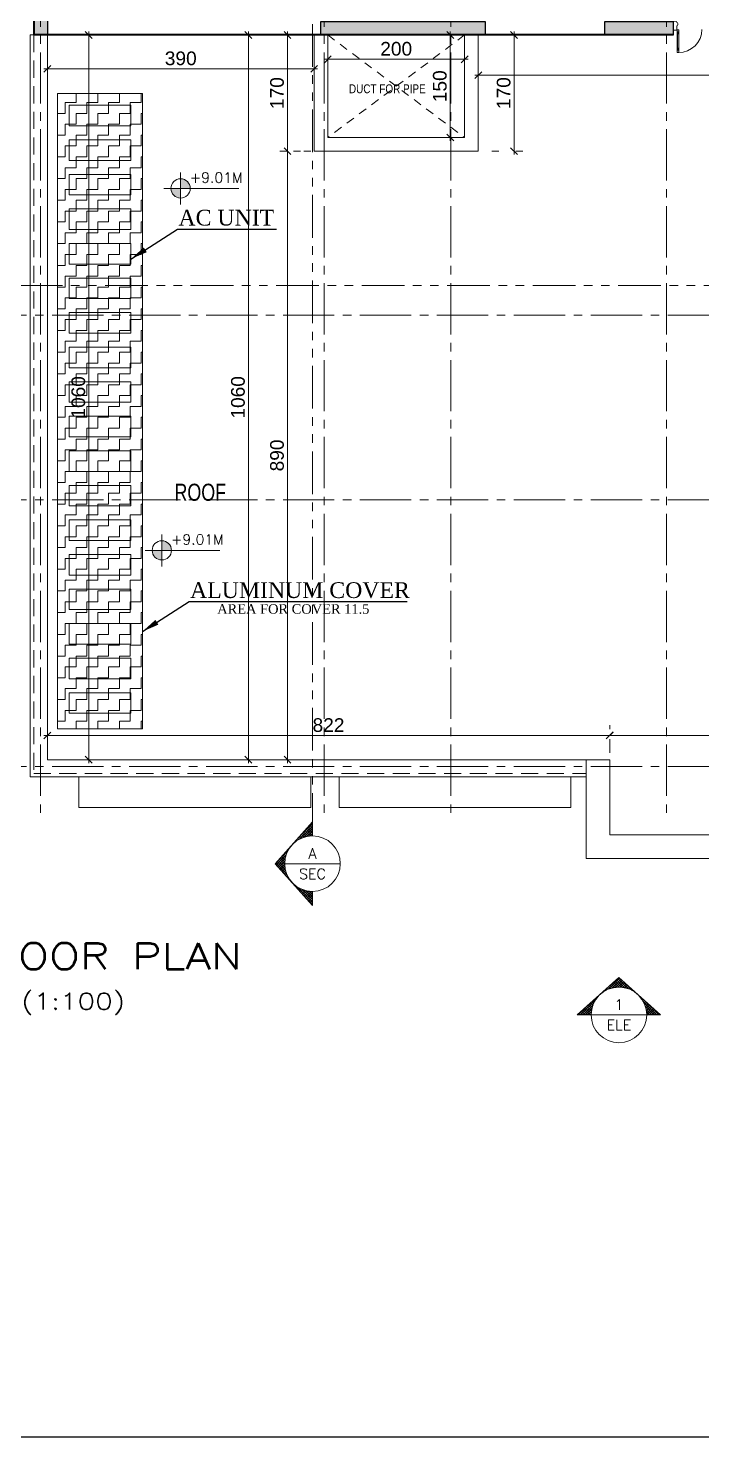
# Model space of a CAD drawing. Header units: millimetres. Extents: x -11627 to -10952, y 10244 to 10588.
# Drawn here: x -11252.55 to -11242.7, y 10440.52 to 10461.13 of the extents above; entities that cross this region are included whole.
import ezdxf
from ezdxf.enums import TextEntityAlignment as Align

# ---------------------------------------------------------------- set-up
doc = ezdxf.new("R2010")
doc.units = ezdxf.units.MM
doc.header["$PDMODE"] = 35
for name, pattern in [('DOT', [0.25, 0, -0.25]), ('GROUND FLOOR XREF - option 3$0$FATHER FR$0$CENTER2', [1.125, 0.75, -0.125, 0.125, -0.125]), ('HIDDEN', [0.375, 0.25, -0.125]), ('HIDDEN2', [0.1875, 0.125, -0.0625]), ('PHANTOM2', [1.25, 0.625, -0.125, 0.125, -0.125, 0.125, -0.125])]:
    doc.linetypes.add(name, pattern=pattern)
doc.layers.get('0').update_dxf_attribs({"lineweight": 5})
doc.layers.get('DEFPOINTS').update_dxf_attribs({"lineweight": 5})
for name, color, linetype in [('A-ARROW', 1, 'Continuous'), ('A-SECTION LINE', 230, 'GROUND FLOOR XREF - option 3$0$FATHER FR$0$CENTER2'), ('col1', 6, 'Continuous')]:
    doc.layers.add(name, color=color, linetype=linetype)
for name, color, linetype, lineweight in [('A-AXIS LINE', 8, 'GROUND FLOOR XREF - option 3$0$FATHER FR$0$CENTER2', 0), ('A-GEN DIMS INTERNAL', 86, 'Continuous', 5), ('A-LEVEL TAG', 23, 'Continuous', 9), ('A-STAIR HIDDEN', 251, 'HIDDEN', 9), ('A-TEXT', 3, 'Continuous', 13), ('BORDER A1', 7, 'Continuous', 100), ('CIRCLE', 57, 'Continuous', 5), ('DIM IN', 191, 'Continuous', 5), ('DOORS', 30, 'Continuous', 9), ('hidden', 251, 'HIDDEN2', 5), ('S-COL HATCH', 5, 'Continuous', 15), ('SECTION', 3, 'PHANTOM2', 5), ('STAIR', 34, 'Continuous', 5), ('SYMBOLS LEVEL', 233, 'Continuous', 5), ('TEXT', 30, 'Continuous', 9), ('Title Block', 7, 'Continuous', 0), ('WALLS', 4, 'Continuous', 35)]:
    doc.layers.add(name, color=color, linetype=linetype, lineweight=lineweight)
doc.styles.add('GROUND FLOOR XREF - option 3$0$STYLE1', font='arial.ttf', dxfattribs={"height": 0.2})
doc.styles.add('Section-Numbers', font='ROMANS.shx', dxfattribs={"height": 0.1875})
doc.styles.add('SIMPLEX', font='romans.shx', dxfattribs={"width": 0.75})
doc.styles.add('STYLE2', font='times.ttf', dxfattribs={"height": 0.25})
doc.styles.add('T20-200', font='ROMANS.SHX', dxfattribs={"height": 0.4})
doc.styles.add('TEXTS', font='arial.ttf', dxfattribs={"width": 0.8})
doc.styles.add('Title-Big', font='ROMANS.shx', dxfattribs={"height": 0.5})
doc.styles.add('Title-Small', font='ROMANS.shx', dxfattribs={"height": 0.25})
doc.dimstyles.new('D100', dxfattribs={"dimtxt": 0.2, "dimasz": 0.1, "dimexe": 0.18, "dimexo": 0.0625, "dimgap": 0.1, "dimtad": 1, "dimzin": 0, "dimdsep": 46, "dimtxsty": 'SIMPLEX', "dimblk": 'DOT1', "dimcen": 0.1, "dimse1": 1, "dimse2": 1, "dimclrd": 256, "dimclre": 256, "dimclrt": 256, "dimadec": 0, "dimazin": 0, "dimtfac": 5, "dimtix": 1, "dimtmove": 2, "dimatfit": 3, "dimfxl": 1, "dimtolj": 1, "dimtzin": 0, "dimlwd": -1, "dimlwe": -1, "dimarcsym": 0})
doc.dimstyles.new('DIM 100', dxfattribs={"dimtxt": 0.2, "dimasz": 0.1, "dimexe": 0.15, "dimexo": 0.2, "dimgap": 0.05, "dimtad": 1, "dimdec": 0, "dimlfac": 100, "dimzin": 1, "dimdsep": 46, "dimtxsty": 'GROUND FLOOR XREF - option 3$0$STYLE1', "dimblk": 'OBLIQUE', "dimcen": 0.02, "dimdle": 0.05, "dimclrd": 256, "dimclre": 6, "dimclrt": 3, "dimadec": 1, "dimazin": 0, "dimtfac": 0.9, "dimtdec": 0, "dimtix": 1, "dimtofl": 0, "dimtmove": 2, "dimatfit": 3, "dimldrblk": 'ARCHTICK', "dimfxl": 1, "dimtolj": 1, "dimtzin": 12, "dimlwd": -1, "dimlwe": -1, "dimarcsym": 0})

# ---------------------------------------------------------------- blocks, each defined once
blk = doc.blocks.new('ADM FRAME-A2')
at = {"layer": 'BORDER A1', "lineweight": 25}
blk.add_lwpolyline([(-58.529, 2.457), (-11.557, 2.457), (-11.557, 40.943), (-58.529, 40.943)], close=True, dxfattribs=at)
blk = doc.blocks.new('_Oblique')
at = {"color": 0, "linetype": 'ByBlock', "lineweight": -2}
blk.add_line((-0.5, -0.5), (0.5, 0.5), dxfattribs=at)
blk = doc.blocks.new('*D1144')
at = {"layer": 'A-GEN DIMS INTERNAL', "color": 6, "linetype": 'DOT', "transparency": 16777216}
for p, q in [((-11248.168, 10461.022), (-11248.168, 10460.521)), ((-11246.168, 10461.022), (-11246.168, 10460.521))]:
    blk.add_line(p, q, dxfattribs=at)
at = {"layer": 'A-GEN DIMS INTERNAL', "transparency": 16777216}
blk.add_line((-11246.118, 10460.671), (-11248.218, 10460.671), dxfattribs=at)
at = {"layer": 'DEFPOINTS', "color": 0, "transparency": 16777216}
for p in [(-11248.168, 10461.222), (-11246.168, 10461.222), (-11248.168, 10460.671)]:
    blk.add_point(p, dxfattribs=at)
at = {"layer": 'A-GEN DIMS INTERNAL', "transparency": 16777216, "xscale": 0.1, "yscale": 0.1, "zscale": 0.1, "rotation": 180}
blk.add_blockref('_Oblique', (-11248.168, 10460.671), dxfattribs=at)
at = {"layer": 'A-GEN DIMS INTERNAL', "transparency": 16777216, "xscale": 0.1, "yscale": 0.1, "zscale": 0.1}
blk.add_blockref('_Oblique', (-11246.168, 10460.671), dxfattribs=at)
at = {"layer": 'A-GEN DIMS INTERNAL', "color": 3, "transparency": 16777216, "insert": (-11247.168, 10460.823), "char_height": 0.2, "attachment_point": 5, "style": 'GROUND FLOOR XREF - option 3$0$STYLE1'}
blk.add_mtext('\\A1;200', dxfattribs=at)
blk = doc.blocks.new('_ArchTick')
at = {"color": 0, "linetype": 'ByBlock', "const_width": 0.15}
blk.add_lwpolyline([(-0.5, -0.5), (0.5, 0.5)], dxfattribs=at)
blk = doc.blocks.new('*D1145')
at = {"layer": 'A-GEN DIMS INTERNAL', "color": 6, "linetype": 'DOT', "transparency": 16777216}
for p, q in [((-11246.368, 10461.026), (-11246.528, 10461.026)), ((-11246.368, 10459.526), (-11246.528, 10459.526))]:
    blk.add_line(p, q, dxfattribs=at)
at = {"layer": 'A-GEN DIMS INTERNAL', "transparency": 16777216}
blk.add_line((-11246.378, 10459.476), (-11246.378, 10461.076), dxfattribs=at)
at = {"layer": 'DEFPOINTS', "color": 0, "transparency": 16777216}
for p in [(-11246.378, 10461.026), (-11246.168, 10461.026), (-11246.168, 10459.526)]:
    blk.add_point(p, dxfattribs=at)
at = {"layer": 'A-GEN DIMS INTERNAL', "transparency": 16777216, "xscale": 0.1, "yscale": 0.1, "zscale": 0.1}
for p, rotation in [((-11246.378, 10461.026), 90), ((-11246.378, 10459.526), 270)]:
    blk.add_blockref('_Oblique', p, dxfattribs=dict(at, rotation=rotation))
at = {"layer": 'A-GEN DIMS INTERNAL', "color": 3, "transparency": 16777216, "insert": (-11246.53, 10460.276), "char_height": 0.2, "attachment_point": 5, "rotation": 90, "style": 'GROUND FLOOR XREF - option 3$0$STYLE1'}
blk.add_mtext('\\A1;150', dxfattribs=at)
blk = doc.blocks.new('*D673')
at = {"layer": 'A-GEN DIMS INTERNAL', "color": 6, "linetype": 'DOT', "transparency": 16777216}
for p, q in [((-11396.487, 10472.426), (-11397.938, 10472.426)), ((-11396.487, 10450.226), (-11397.938, 10450.226))]:
    blk.add_line(p, q, dxfattribs=at)
at = {"layer": 'A-GEN DIMS INTERNAL', "transparency": 16777216}
blk.add_line((-11397.788, 10472.476), (-11397.788, 10450.176), dxfattribs=at)
at = {"layer": 'DEFPOINTS', "color": 0, "transparency": 16777216}
for p in [(-11396.287, 10472.426), (-11397.788, 10450.226), (-11396.287, 10450.226)]:
    blk.add_point(p, dxfattribs=at)
at = {"layer": 'A-GEN DIMS INTERNAL', "transparency": 16777216, "xscale": 0.1, "yscale": 0.1, "zscale": 0.1}
for p, rotation in [((-11397.788, 10472.426), 90), ((-11397.788, 10450.226), 270)]:
    blk.add_blockref('_Oblique', p, dxfattribs=dict(at, rotation=rotation))
at = {"layer": 'A-GEN DIMS INTERNAL', "color": 3, "transparency": 16777216, "insert": (-11397.94, 10461.326), "char_height": 0.2, "attachment_point": 5, "rotation": 90, "style": 'GROUND FLOOR XREF - option 3$0$STYLE1'}
blk.add_mtext('\\A1;2220', dxfattribs=at)
blk = doc.blocks.new('Title')
at = {"color": 4, "style": 'Title-Big'}
blk.add_attdef('DRAWNAME', text='', height=0.4, dxfattribs=at).set_placement((0, 0), align=Align.MIDDLE_CENTER)
at = {"color": 0, "style": 'Title-Small'}
blk.add_attdef('SCALE', text='', height=0.25, dxfattribs=at).set_placement((0, -0.688), align=Align.MIDDLE_CENTER)
blk = doc.blocks.new('*D1196')
at = {"layer": 'A-GEN DIMS INTERNAL', "color": 6, "linetype": 'DOT', "transparency": 16777216}
for p, q in [((-11252.268, 10450.524), (-11252.268, 10450.929)), ((-11244.047, 10450.524), (-11244.047, 10450.929))]:
    blk.add_line(p, q, dxfattribs=at)
at = {"layer": 'A-GEN DIMS INTERNAL', "transparency": 16777216}
blk.add_line((-11243.997, 10450.779), (-11252.318, 10450.779), dxfattribs=at)
at = {"layer": 'DEFPOINTS', "color": 0, "transparency": 16777216}
for p in [(-11252.268, 10450.779), (-11252.268, 10450.324), (-11244.047, 10450.324)]:
    blk.add_point(p, dxfattribs=at)
at = {"layer": 'A-GEN DIMS INTERNAL', "transparency": 16777216, "xscale": 0.1, "yscale": 0.1, "zscale": 0.1, "rotation": 180}
blk.add_blockref('_Oblique', (-11252.268, 10450.779), dxfattribs=at)
at = {"layer": 'A-GEN DIMS INTERNAL', "transparency": 16777216, "xscale": 0.1, "yscale": 0.1, "zscale": 0.1}
blk.add_blockref('_Oblique', (-11244.047, 10450.779), dxfattribs=at)
at = {"layer": 'A-GEN DIMS INTERNAL', "color": 3, "transparency": 16777216, "insert": (-11248.158, 10450.931), "char_height": 0.2, "attachment_point": 5, "style": 'GROUND FLOOR XREF - option 3$0$STYLE1'}
blk.add_mtext('\\A1;822', dxfattribs=at)
blk = doc.blocks.new('*D1197')
at = {"layer": 'A-GEN DIMS INTERNAL', "color": 6, "linetype": 'DOT', "transparency": 16777216}
for p, q in [((-11252.068, 10461.026), (-11251.513, 10461.026)), ((-11252.068, 10450.426), (-11251.513, 10450.426))]:
    blk.add_line(p, q, dxfattribs=at)
at = {"layer": 'A-GEN DIMS INTERNAL', "transparency": 16777216}
blk.add_line((-11251.663, 10450.376), (-11251.663, 10461.076), dxfattribs=at)
at = {"layer": 'DEFPOINTS', "color": 0, "transparency": 16777216}
for p in [(-11252.268, 10461.026), (-11251.663, 10461.026), (-11252.268, 10450.426)]:
    blk.add_point(p, dxfattribs=at)
at = {"layer": 'A-GEN DIMS INTERNAL', "transparency": 16777216, "xscale": 0.1, "yscale": 0.1, "zscale": 0.1}
for p, rotation in [((-11251.663, 10461.026), 90), ((-11251.663, 10450.426), 270)]:
    blk.add_blockref('_Oblique', p, dxfattribs=dict(at, rotation=rotation))
at = {"layer": 'A-GEN DIMS INTERNAL', "color": 3, "transparency": 16777216, "insert": (-11251.815, 10455.726), "char_height": 0.2, "attachment_point": 5, "rotation": 90, "style": 'GROUND FLOOR XREF - option 3$0$STYLE1'}
blk.add_mtext('\\A1;1060', dxfattribs=at)
blk = doc.blocks.new('*D1198')
at = {"layer": 'A-GEN DIMS INTERNAL', "transparency": 16777216}
blk.add_line((-11248.318, 10460.531), (-11252.318, 10460.531), dxfattribs=at)
at = {"layer": 'A-GEN DIMS INTERNAL', "color": 6, "linetype": 'DOT', "transparency": 16777216}
for p, q in [((-11252.268, 10460.524), (-11252.268, 10460.381)), ((-11248.368, 10460.524), (-11248.368, 10460.381))]:
    blk.add_line(p, q, dxfattribs=at)
at = {"layer": 'DEFPOINTS', "color": 0, "transparency": 16777216}
for p in [(-11252.268, 10460.724), (-11248.368, 10460.724), (-11252.268, 10460.531)]:
    blk.add_point(p, dxfattribs=at)
at = {"layer": 'A-GEN DIMS INTERNAL', "transparency": 16777216, "xscale": 0.1, "yscale": 0.1, "zscale": 0.1, "rotation": 180}
blk.add_blockref('_Oblique', (-11252.268, 10460.531), dxfattribs=at)
at = {"layer": 'A-GEN DIMS INTERNAL', "transparency": 16777216, "xscale": 0.1, "yscale": 0.1, "zscale": 0.1}
blk.add_blockref('_Oblique', (-11248.368, 10460.531), dxfattribs=at)
at = {"layer": 'A-GEN DIMS INTERNAL', "color": 3, "transparency": 16777216, "insert": (-11250.318, 10460.683), "char_height": 0.2, "attachment_point": 5, "style": 'GROUND FLOOR XREF - option 3$0$STYLE1'}
blk.add_mtext('\\A1;390', dxfattribs=at)
blk = doc.blocks.new('*D1199')
at = {"layer": 'A-GEN DIMS INTERNAL', "transparency": 16777216}
blk.add_line((-11246.018, 10460.439), (-11237.418, 10460.439), dxfattribs=at)
at = {"layer": 'A-GEN DIMS INTERNAL', "color": 6, "linetype": 'DOT', "transparency": 16777216}
for p, q in [((-11245.968, 10460.331), (-11245.968, 10460.289)), ((-11237.468, 10460.331), (-11237.468, 10460.289))]:
    blk.add_line(p, q, dxfattribs=at)
at = {"layer": 'DEFPOINTS', "color": 0, "transparency": 16777216}
for p in [(-11245.968, 10460.531), (-11237.468, 10460.531), (-11237.468, 10460.439)]:
    blk.add_point(p, dxfattribs=at)
at = {"layer": 'A-GEN DIMS INTERNAL', "transparency": 16777216, "xscale": 0.1, "yscale": 0.1, "zscale": 0.1, "rotation": 180}
blk.add_blockref('_Oblique', (-11245.968, 10460.439), dxfattribs=at)
at = {"layer": 'A-GEN DIMS INTERNAL', "transparency": 16777216, "xscale": 0.1, "yscale": 0.1, "zscale": 0.1}
blk.add_blockref('_Oblique', (-11237.468, 10460.439), dxfattribs=at)
at = {"layer": 'A-GEN DIMS INTERNAL', "color": 3, "transparency": 16777216, "insert": (-11241.718, 10460.591), "char_height": 0.2, "attachment_point": 5, "style": 'GROUND FLOOR XREF - option 3$0$STYLE1'}
blk.add_mtext('\\A1;850', dxfattribs=at)
blk = doc.blocks.new('*D1201')
at = {"layer": 'A-GEN DIMS INTERNAL', "color": 6, "linetype": 'DOT', "transparency": 16777216}
for p, q in [((-11245.768, 10461.026), (-11245.295, 10461.026)), ((-11245.768, 10459.326), (-11245.295, 10459.326))]:
    blk.add_line(p, q, dxfattribs=at)
at = {"layer": 'A-GEN DIMS INTERNAL', "transparency": 16777216}
blk.add_line((-11245.445, 10459.276), (-11245.445, 10461.076), dxfattribs=at)
at = {"layer": 'DEFPOINTS', "color": 0, "transparency": 16777216}
for p in [(-11245.968, 10461.026), (-11245.445, 10461.026), (-11245.968, 10459.326)]:
    blk.add_point(p, dxfattribs=at)
at = {"layer": 'A-GEN DIMS INTERNAL', "transparency": 16777216, "xscale": 0.1, "yscale": 0.1, "zscale": 0.1}
for p, rotation in [((-11245.445, 10461.026), 90), ((-11245.445, 10459.326), 270)]:
    blk.add_blockref('_Oblique', p, dxfattribs=dict(at, rotation=rotation))
at = {"layer": 'A-GEN DIMS INTERNAL', "color": 3, "transparency": 16777216, "insert": (-11245.597, 10460.176), "char_height": 0.2, "attachment_point": 5, "rotation": 90, "style": 'GROUND FLOOR XREF - option 3$0$STYLE1'}
blk.add_mtext('\\A1;170', dxfattribs=at)
blk = doc.blocks.new('*D1206')
at = {"layer": 'A-GEN DIMS INTERNAL', "color": 6, "linetype": 'DOT', "transparency": 16777216}
for p, q in [((-11248.568, 10461.026), (-11248.907, 10461.026)), ((-11248.568, 10459.326), (-11248.907, 10459.326))]:
    blk.add_line(p, q, dxfattribs=at)
at = {"layer": 'A-GEN DIMS INTERNAL', "transparency": 16777216}
blk.add_line((-11248.757, 10459.276), (-11248.757, 10461.076), dxfattribs=at)
at = {"layer": 'DEFPOINTS', "color": 0, "transparency": 16777216}
for p in [(-11248.757, 10461.026), (-11248.368, 10461.026), (-11248.368, 10459.326)]:
    blk.add_point(p, dxfattribs=at)
at = {"layer": 'A-GEN DIMS INTERNAL', "transparency": 16777216, "xscale": 0.1, "yscale": 0.1, "zscale": 0.1}
for p, rotation in [((-11248.757, 10461.026), 90), ((-11248.757, 10459.326), 270)]:
    blk.add_blockref('_Oblique', p, dxfattribs=dict(at, rotation=rotation))
at = {"layer": 'A-GEN DIMS INTERNAL', "color": 3, "transparency": 16777216, "insert": (-11248.91, 10460.176), "char_height": 0.2, "attachment_point": 5, "rotation": 90, "style": 'GROUND FLOOR XREF - option 3$0$STYLE1'}
blk.add_mtext('\\A1;170', dxfattribs=at)
blk = doc.blocks.new('*D1207')
at = {"layer": 'A-GEN DIMS INTERNAL', "transparency": 16777216}
blk.add_line((-11248.757, 10459.376), (-11248.757, 10450.376), dxfattribs=at)
at = {"layer": 'A-GEN DIMS INTERNAL', "color": 6, "linetype": 'DOT', "transparency": 16777216}
for p, q in [((-11247.368, 10459.326), (-11248.907, 10459.326)), ((-11247.368, 10450.426), (-11248.907, 10450.426))]:
    blk.add_line(p, q, dxfattribs=at)
at = {"layer": 'DEFPOINTS', "color": 0, "transparency": 16777216}
for p in [(-11247.168, 10459.326), (-11248.757, 10450.426), (-11247.168, 10450.426)]:
    blk.add_point(p, dxfattribs=at)
at = {"layer": 'A-GEN DIMS INTERNAL', "transparency": 16777216, "xscale": 0.1, "yscale": 0.1, "zscale": 0.1}
for p, rotation in [((-11248.757, 10459.326), 90), ((-11248.757, 10450.426), 270)]:
    blk.add_blockref('_Oblique', p, dxfattribs=dict(at, rotation=rotation))
at = {"layer": 'A-GEN DIMS INTERNAL', "color": 3, "transparency": 16777216, "insert": (-11248.91, 10454.876), "char_height": 0.2, "attachment_point": 5, "rotation": 90, "style": 'GROUND FLOOR XREF - option 3$0$STYLE1'}
blk.add_mtext('\\A1;890', dxfattribs=at)
blk = doc.blocks.new('*D1208')
at = {"layer": 'A-GEN DIMS INTERNAL', "color": 6, "linetype": 'DOT', "transparency": 16777216}
for p, q in [((-11248.568, 10461.026), (-11249.479, 10461.026)), ((-11248.568, 10450.426), (-11249.479, 10450.426))]:
    blk.add_line(p, q, dxfattribs=at)
at = {"layer": 'A-GEN DIMS INTERNAL', "transparency": 16777216}
blk.add_line((-11249.329, 10461.076), (-11249.329, 10450.376), dxfattribs=at)
at = {"layer": 'DEFPOINTS', "color": 0, "transparency": 16777216}
for p in [(-11248.368, 10461.026), (-11249.329, 10450.426), (-11248.368, 10450.426)]:
    blk.add_point(p, dxfattribs=at)
at = {"layer": 'A-GEN DIMS INTERNAL', "transparency": 16777216, "xscale": 0.1, "yscale": 0.1, "zscale": 0.1}
for p, rotation in [((-11249.329, 10461.026), 90), ((-11249.329, 10450.426), 270)]:
    blk.add_blockref('_Oblique', p, dxfattribs=dict(at, rotation=rotation))
at = {"layer": 'A-GEN DIMS INTERNAL', "color": 3, "transparency": 16777216, "insert": (-11249.481, 10455.726), "char_height": 0.2, "attachment_point": 5, "rotation": 90, "style": 'GROUND FLOOR XREF - option 3$0$STYLE1'}
blk.add_mtext('\\A1;1060', dxfattribs=at)
blk = doc.blocks.new('*D1209')
at = {"layer": 'A-GEN DIMS INTERNAL', "color": 6, "linetype": 'DOT', "transparency": 16777216}
for p, q in [((-11244.047, 10450.626), (-11244.047, 10450.932)), ((-11239.447, 10450.626), (-11239.447, 10450.932))]:
    blk.add_line(p, q, dxfattribs=at)
at = {"layer": 'A-GEN DIMS INTERNAL', "transparency": 16777216}
blk.add_line((-11244.097, 10450.782), (-11239.397, 10450.782), dxfattribs=at)
at = {"layer": 'DEFPOINTS', "color": 0, "transparency": 16777216}
for p in [(-11239.447, 10450.782), (-11244.047, 10450.426), (-11239.447, 10450.426)]:
    blk.add_point(p, dxfattribs=at)
at = {"layer": 'A-GEN DIMS INTERNAL', "transparency": 16777216, "xscale": 0.1, "yscale": 0.1, "zscale": 0.1, "rotation": 180}
blk.add_blockref('_Oblique', (-11244.047, 10450.782), dxfattribs=at)
at = {"layer": 'A-GEN DIMS INTERNAL', "transparency": 16777216, "xscale": 0.1, "yscale": 0.1, "zscale": 0.1}
blk.add_blockref('_Oblique', (-11239.447, 10450.782), dxfattribs=at)
at = {"layer": 'A-GEN DIMS INTERNAL', "color": 3, "transparency": 16777216, "insert": (-11241.747, 10450.934), "char_height": 0.2, "attachment_point": 5, "style": 'GROUND FLOOR XREF - option 3$0$STYLE1'}
blk.add_mtext('\\A1;460', dxfattribs=at)
blk = doc.blocks.new('*X11')
at = {"color": 0}
for p, q in [((4.14, 7.88), (3.89, 8.13)), ((3.92, 7.81), (5.46, 9.35)), ((4.41, 7.96), (4.08, 8.3)), ((4.71, 8.02), (4.27, 8.46)), ((4.43, 7.97), (5.65, 9.19)), ((5.02, 8.06), (4.45, 8.63)), ((5.36, 8.08), (4.64, 8.8)), ((5.73, 8.06), (4.83, 8.96)), ((4.86, 8.04), (5.84, 9.02)), ((6.14, 8), (5.01, 9.13)), ((6.62, 7.87), (5.2, 9.3)), ((5.25, 8.07), (6.02, 8.85)), ((5.59, 8.07), (6.21, 8.68)), ((7.24, 7.61), (5.78, 9.07)), ((5.92, 8.04), (6.4, 8.52)), ((6.22, 7.98), (6.58, 8.35)), ((6.5, 7.91), (6.77, 8.18)), ((-0.17, 4.08), (2, 6.24)), ((1.83, 5.95), (1.65, 6.13)), ((1.96, 6.17), (1.84, 6.29)), ((2.1, 6.39), (2.03, 6.46)), ((2.25, 6.59), (2.21, 6.63)), ((2.41, 6.78), (2.4, 6.79)), ((2.59, 6.96), (2.59, 6.96)), ((2.77, 7.13), (2.77, 7.13)), ((2.97, 7.28), (2.96, 7.29)), ((3.18, 7.43), (3.15, 7.46)), ((3.2, 7.44), (3.82, 8.07)), ((3.4, 7.56), (3.33, 7.63)), ((3.63, 7.68), (3.52, 7.79)), ((3.88, 7.79), (3.71, 7.96)), ((6.76, 7.82), (6.96, 8.02)), ((7.01, 7.72), (7.14, 7.85)), ((7.25, 7.6), (7.33, 7.68)), ((7.47, 7.47), (7.52, 7.52)), ((7.69, 7.33), (7.7, 7.35)), ((7.89, 7.18), (7.89, 7.18)), ((8.08, 7.02), (8.08, 7.02)), ((8.25, 6.84), (8.26, 6.85)), ((8.42, 6.65), (8.45, 6.68)), ((8.58, 6.46), (8.64, 6.51)), ((8.72, 6.25), (8.82, 6.35)), ((8.85, 6.03), (9.01, 6.18)), ((-0.54, 4.08), (-0.59, 4.12)), ((-0.52, 4.08), (0.48, 5.07)), ((-0.19, 4.08), (-0.4, 4.29)), ((0.17, 4.08), (-0.21, 4.46)), ((0.52, 4.08), (-0.03, 4.62)), ((0.87, 4.08), (0.16, 4.79)), ((0.19, 4.08), (1.63, 5.52)), ((1.23, 4.08), (0.35, 4.96)), ((1.37, 4.29), (0.53, 5.12)), ((0.54, 4.08), (1.47, 5.01)), ((1.4, 4.61), (0.72, 5.29)), ((0.89, 4.08), (1.39, 4.58)), ((1.45, 4.91), (0.91, 5.46)), ((1.52, 5.2), (1.09, 5.62)), ((1.25, 4.08), (1.36, 4.19)), ((1.61, 5.46), (1.28, 5.79)), ((1.71, 5.71), (1.47, 5.96)), ((10.77, 4.08), (8.89, 5.96)), ((8.98, 5.79), (9.2, 6.01)), ((9.08, 5.55), (9.38, 5.85)), ((11.13, 4.08), (9.13, 6.07)), ((10.42, 4.08), (9.16, 5.34)), ((9.17, 5.29), (9.57, 5.68)), ((9.25, 5.01), (9.76, 5.51)), ((10.07, 4.08), (9.29, 4.86)), ((9.31, 4.71), (9.94, 5.35)), ((9.35, 4.4), (10.13, 5.18)), ((9.71, 4.08), (9.35, 4.44)), ((9.38, 4.08), (10.32, 5.01)), ((9.73, 4.08), (10.5, 4.85)), ((10.09, 4.08), (10.69, 4.68)), ((10.44, 4.08), (10.88, 4.51)), ((10.79, 4.08), (11.06, 4.34)), ((11.15, 4.08), (11.25, 4.18))]:
    blk.add_line(p, q, dxfattribs=at)
blk = doc.blocks.new('Section-Up')
at = {"color": 0}
for p, q in [((-0.6, 0), (0, 0.537)), ((0.6, 0), (0, 0.537)), ((-0.6, 0), (0.6, 0))]:
    blk.add_line(p, q, dxfattribs=at)
blk.add_circle((0, 0), 0.4, dxfattribs=at)
at = {"color": 0, "xscale": 0.1, "yscale": 0.1, "zscale": 0.1}
blk.add_blockref('*X11', (-0.536, -0.408), dxfattribs=at)
at = {"color": 0, "style": 'Section-Numbers'}
for tag, p in [('00', (0, 0.147)), ('0000', (0, -0.147))]:
    blk.add_attdef(tag, text='', height=0.15, dxfattribs=at).set_placement(p, align=Align.MIDDLE_CENTER)
blk = doc.blocks.new('*X12')
at = {"color": 0}
for p, q in [((4.14, 7.88), (3.89, 8.13)), ((3.92, 7.81), (5.46, 9.35)), ((4.41, 7.96), (4.08, 8.3)), ((4.71, 8.02), (4.27, 8.46)), ((4.43, 7.97), (5.65, 9.19)), ((5.02, 8.06), (4.45, 8.63)), ((5.36, 8.08), (4.64, 8.8)), ((5.73, 8.06), (4.83, 8.96)), ((4.86, 8.04), (5.84, 9.02)), ((6.14, 8), (5.01, 9.13)), ((6.62, 7.87), (5.2, 9.3)), ((5.25, 8.07), (6.02, 8.85)), ((5.59, 8.07), (6.21, 8.68)), ((7.24, 7.61), (5.78, 9.07)), ((5.92, 8.04), (6.4, 8.52)), ((6.22, 7.98), (6.58, 8.35)), ((6.5, 7.91), (6.77, 8.18)), ((-0.17, 4.08), (2, 6.24)), ((1.83, 5.95), (1.65, 6.13)), ((1.96, 6.17), (1.84, 6.29)), ((2.1, 6.39), (2.03, 6.46)), ((2.25, 6.59), (2.21, 6.63)), ((2.41, 6.78), (2.4, 6.79)), ((2.59, 6.96), (2.59, 6.96)), ((2.77, 7.13), (2.77, 7.13)), ((2.97, 7.28), (2.96, 7.29)), ((3.18, 7.43), (3.15, 7.46)), ((3.2, 7.44), (3.82, 8.07)), ((3.4, 7.56), (3.33, 7.63)), ((3.63, 7.68), (3.52, 7.79)), ((3.88, 7.79), (3.71, 7.96)), ((6.76, 7.82), (6.96, 8.02)), ((7.01, 7.72), (7.14, 7.85)), ((7.25, 7.6), (7.33, 7.68)), ((7.47, 7.47), (7.52, 7.52)), ((7.69, 7.33), (7.7, 7.35)), ((7.89, 7.18), (7.89, 7.18)), ((8.08, 7.02), (8.08, 7.02)), ((8.25, 6.84), (8.26, 6.85)), ((8.42, 6.65), (8.45, 6.68)), ((8.58, 6.46), (8.64, 6.51)), ((8.72, 6.25), (8.82, 6.35)), ((8.85, 6.03), (9.01, 6.18)), ((-0.54, 4.08), (-0.59, 4.12)), ((-0.52, 4.08), (0.48, 5.07)), ((-0.19, 4.08), (-0.4, 4.29)), ((0.17, 4.08), (-0.21, 4.46)), ((0.52, 4.08), (-0.03, 4.62)), ((0.87, 4.08), (0.16, 4.79)), ((0.19, 4.08), (1.63, 5.52)), ((1.23, 4.08), (0.35, 4.96)), ((1.37, 4.29), (0.53, 5.12)), ((0.54, 4.08), (1.47, 5.01)), ((1.4, 4.61), (0.72, 5.29)), ((0.89, 4.08), (1.39, 4.58)), ((1.45, 4.91), (0.91, 5.46)), ((1.52, 5.2), (1.09, 5.62)), ((1.25, 4.08), (1.36, 4.19)), ((1.61, 5.46), (1.28, 5.79)), ((1.71, 5.71), (1.47, 5.96)), ((10.77, 4.08), (8.89, 5.96)), ((8.98, 5.79), (9.2, 6.01)), ((9.08, 5.55), (9.38, 5.85)), ((11.13, 4.08), (9.13, 6.07)), ((10.42, 4.08), (9.16, 5.34)), ((9.17, 5.29), (9.57, 5.68)), ((9.25, 5.01), (9.76, 5.51)), ((10.07, 4.08), (9.29, 4.86)), ((9.31, 4.71), (9.94, 5.35)), ((9.35, 4.4), (10.13, 5.18)), ((9.71, 4.08), (9.35, 4.44)), ((9.38, 4.08), (10.32, 5.01)), ((9.73, 4.08), (10.5, 4.85)), ((10.09, 4.08), (10.69, 4.68)), ((10.44, 4.08), (10.88, 4.51)), ((10.79, 4.08), (11.06, 4.34)), ((11.15, 4.08), (11.25, 4.18))]:
    blk.add_line(p, q, dxfattribs=at)
blk = doc.blocks.new('Section-Right')
at = {"color": 0}
for p, q in [((0, 0.4), (0, 0.6)), ((0, 0.6), (0.537, 0)), ((0.4, 0), (-0.4, 0)), ((0, -0.6), (0.537, 0)), ((0, -0.6), (0, -0.4))]:
    blk.add_line(p, q, dxfattribs=at)
blk.add_circle((0, 0), 0.4, dxfattribs=at)
at = {"color": 0, "xscale": -0.0999999999999979, "yscale": 0.0999999999999979, "zscale": 0.0999999999999979, "rotation": 270}
blk.add_blockref('*X12', (-0.408, -0.536), dxfattribs=at)
at = {"color": 0, "style": 'Section-Numbers'}
for tag, p in [('00', (0, 0.147)), ('0000', (0, -0.147))]:
    blk.add_attdef(tag, text='', height=0.15, dxfattribs=at).set_placement(p, align=Align.MIDDLE_CENTER)
blk = doc.blocks.new('1220')
at = {"layer": 'SECTION'}
for p, q in [((-11265.19, 10179.061), (-11265.19, 10204.641)), ((-11271.971, 10187.112), (-11247.238, 10187.112))]:
    blk.add_line(p, q, dxfattribs=at)
at = {"layer": 'CIRCLE'}
ref = blk.add_blockref('Section-Right', (-11265.19, 10178.655), dxfattribs=dict(at, xscale=-1.016, yscale=1.016, zscale=1.016))
ref.add_attrib('00', 'A', dxfattribs={"layer": '0', "color": 0, "height": 0.152, "style": 'Section-Numbers'}).set_placement((-11265.19, 10178.804), align=Align.MIDDLE_CENTER)
ref.add_attrib('0000', 'SEC', dxfattribs={"layer": '0', "color": 0, "height": 0.1524, "style": 'Section-Numbers'}).set_placement((-11265.19, 10178.505), align=Align.MIDDLE_CENTER)
at = {"layer": 'CIRCLE', "xscale": 1.016, "yscale": 1.016, "zscale": 1.016}
blk.add_blockref('Section-Up', (-11260.71, 10176.443), dxfattribs=at).add_auto_attribs({'00': '1', '0000': 'ELE'})
blk = doc.blocks.new('TTGTGTG')
at = {"layer": 'STAIR'}
for p, q in [((-11225.514, 10451.209, -5.564), (-11225.514, 10450.76, -5.564)), ((-11222.123, 10451.209, -5.564), (-11222.123, 10450.76, -5.564)), ((-11222.123, 10450.76), (-11225.514, 10450.76))]:
    blk.add_line(p, q, dxfattribs=at)
blk = doc.blocks.new('DDW')
at = {"layer": 'SYMBOLS LEVEL'}
h = blk.add_hatch(color=256, dxfattribs=at)
edge = h.paths.add_edge_path()
edge.add_line((-11621.43, 10035.115), (-11621.43, 10034.975))
edge.add_line((-11621.43, 10034.975), (-11621.289, 10034.975))
edge.add_arc((-11621.43, 10034.975), 0.141, 0, 90)
edge = h.paths.add_edge_path()
edge.add_line((-11621.43, 10034.834), (-11621.43, 10034.975))
edge.add_line((-11621.43, 10034.975), (-11621.571, 10034.975))
edge.add_arc((-11621.43, 10034.975), 0.141, 180, 270)
for p, q in [((-11621.43, 10034.74), (-11621.43, 10035.209)), ((-11621.674, 10034.975), (-11620.58, 10034.975))]:
    blk.add_line(p, q, dxfattribs=at)
blk.add_circle((-11621.43, 10034.975), 0.141, dxfattribs=at)
blk = doc.blocks.new('trcol')
at = {"layer": 'S-COL HATCH', "linetype": 'Continuous'}
h = blk.add_hatch(color=256, dxfattribs=at)
h.dxf.hatch_style = 1
h.paths.add_polyline_path([(120.33, -5.564), (120.53, -5.564), (120.53, -6.164), (120.33, -6.164)])
h = blk.add_hatch(color=256, dxfattribs=at)
h.dxf.hatch_style = 1
h.paths.add_polyline_path([(125.23, -5.564), (125.23, -5.764), (124.43, -5.764), (124.43, -5.564)])
h = blk.add_hatch(color=256, dxfattribs=at)
h.dxf.hatch_style = 1
h.paths.add_polyline_path([(129.48, -5.564), (129.68, -5.564), (129.68, -6.364), (129.48, -6.364)])
h = blk.add_hatch(color=256, dxfattribs=at)
h.dxf.hatch_style = 1
h.paths.add_polyline_path([(132.43, -5.564), (132.63, -5.564), (132.63, -6.364), (132.43, -6.364)])
h = blk.add_hatch(color=256, dxfattribs=at)
h.dxf.hatch_style = 1
h.paths.add_polyline_path([(137.73, -5.564), (137.73, -5.764), (136.93, -5.764), (136.93, -5.564)])
h = blk.add_hatch(color=256, dxfattribs=at)
h.dxf.hatch_style = 1
h.paths.add_polyline_path([(141.63, -5.564), (141.83, -5.564), (141.83, -6.164), (141.63, -6.164)])
h = blk.add_hatch(color=256, dxfattribs=at)
h.dxf.hatch_style = 1
h.paths.add_polyline_path([(120.33, -9.664), (120.53, -9.664), (120.53, -10.464), (120.33, -10.464)])
h = blk.add_hatch(color=256, dxfattribs=at)
h.dxf.hatch_style = 1
h.paths.add_polyline_path([(141.63, -9.664), (141.83, -9.664), (141.83, -10.464), (141.63, -10.464)])
h = blk.add_hatch(color=256, dxfattribs=at)
h.dxf.hatch_style = 1
h.paths.add_polyline_path([(124.53, -9.764), (124.73, -9.764), (124.73, -10.464), (124.53, -10.464)])
h = blk.add_hatch(color=256, dxfattribs=at)
h.dxf.hatch_style = 1
h.paths.add_polyline_path([(128.68, -9.964), (128.68, -9.764), (129.68, -9.764), (129.68, -9.964)])
h = blk.add_hatch(color=256, dxfattribs=at)
h.dxf.hatch_style = 1
h.paths.add_polyline_path([(132.43, -9.964), (132.43, -9.764), (133.43, -9.764), (133.43, -9.964)])
h = blk.add_hatch(color=256, dxfattribs=at)
h.dxf.hatch_style = 1
h.paths.add_polyline_path([(137.53, -9.764), (137.73, -9.764), (137.73, -10.464), (137.53, -10.464)])
h = blk.add_hatch(color=256, dxfattribs=at)
h.dxf.hatch_style = 1
h.paths.add_polyline_path([(124.73, -10.464), (124.73, -10.264), (124.43, -10.264), (124.43, -10.464)])
h = blk.add_hatch(color=256, dxfattribs=at)
h.dxf.hatch_style = 1
h.paths.add_polyline_path([(137.53, -10.464), (137.53, -10.264), (138.23, -10.264), (138.23, -10.464)])
h = blk.add_hatch(color=256, dxfattribs=at)
h.dxf.hatch_style = 1
h.paths.add_polyline_path([(132.83, -14.164), (132.83, -13.964), (133.83, -13.964), (133.83, -14.164)])
h = blk.add_hatch(color=256, dxfattribs=at)
h.dxf.hatch_style = 1
h.paths.add_polyline_path([(137.73, -14.964), (137.53, -14.964), (137.53, -13.964), (137.73, -13.964)])
h = blk.add_hatch(color=256, dxfattribs=at)
h.dxf.hatch_style = 1
h.paths.add_polyline_path([(124.53, -14.764), (124.53, -14.564), (126.93, -14.564), (126.93, -14.764)])
h = blk.add_hatch(color=256, dxfattribs=at)
h.dxf.hatch_style = 1
h.paths.add_polyline_path([(120.33, -16.164), (120.53, -16.164), (120.53, -16.964), (120.33, -16.964)])
h = blk.add_hatch(color=256, dxfattribs=at)
h.dxf.hatch_style = 1
h.paths.add_polyline_path([(141.63, -16.164), (141.83, -16.164), (141.83, -16.964), (141.63, -16.964)])
h = blk.add_hatch(color=256, dxfattribs=at)
h.dxf.hatch_style = 1
h.paths.add_polyline_path([(124.53, -16.964), (124.53, -16.764), (126.93, -16.764), (126.93, -16.964)])
h = blk.add_hatch(color=256, dxfattribs=at)
h.dxf.hatch_style = 1
h.paths.add_polyline_path([(128.68, -16.964), (128.68, -16.764), (129.68, -16.764), (129.68, -16.964)])
h = blk.add_hatch(color=256, dxfattribs=at)
h.dxf.hatch_style = 1
h.paths.add_polyline_path([(132.43, -16.964), (132.43, -16.764), (133.43, -16.764), (133.43, -16.964)])
h = blk.add_hatch(color=256, dxfattribs=at)
h.dxf.hatch_style = 1
h.paths.add_polyline_path([(136.73, -16.964), (136.73, -16.764), (137.73, -16.764), (137.73, -16.964)])
at = {"layer": 'col1'}
for points in [[(120.33, -5.564), (120.53, -5.564), (120.53, -6.164), (120.33, -6.164)], [(125.23, -5.564), (125.23, -5.764), (124.43, -5.764), (124.43, -5.564)], [(129.48, -5.564), (129.68, -5.564), (129.68, -6.364), (129.48, -6.364)], [(132.43, -5.564), (132.63, -5.564), (132.63, -6.364), (132.43, -6.364)], [(137.73, -5.564), (137.73, -5.764), (136.93, -5.764), (136.93, -5.564)], [(141.63, -5.564), (141.83, -5.564), (141.83, -6.164), (141.63, -6.164)], [(120.33, -9.664), (120.53, -9.664), (120.53, -10.464), (120.33, -10.464)], [(141.63, -9.664), (141.83, -9.664), (141.83, -10.464), (141.63, -10.464)], [(124.53, -9.764), (124.73, -9.764), (124.73, -10.464), (124.53, -10.464)], [(128.68, -9.964), (128.68, -9.764), (129.68, -9.764), (129.68, -9.964)], [(132.43, -9.964), (132.43, -9.764), (133.43, -9.764), (133.43, -9.964)], [(137.53, -9.764), (137.73, -9.764), (137.73, -10.464), (137.53, -10.464)], [(124.73, -10.464), (124.73, -10.264), (124.43, -10.264), (124.43, -10.464)], [(137.53, -10.464), (137.53, -10.264), (138.23, -10.264), (138.23, -10.464)], [(132.83, -14.164), (132.83, -13.964), (133.83, -13.964), (133.83, -14.164)], [(137.73, -14.964), (137.53, -14.964), (137.53, -13.964), (137.73, -13.964)], [(124.53, -14.764), (124.53, -14.564), (126.93, -14.564), (126.93, -14.764)], [(120.33, -16.164), (120.53, -16.164), (120.53, -16.964), (120.33, -16.964)], [(141.63, -16.164), (141.83, -16.164), (141.83, -16.964), (141.63, -16.964)], [(124.53, -16.964), (124.53, -16.764), (126.93, -16.764), (126.93, -16.964)], [(128.68, -16.964), (128.68, -16.764), (129.68, -16.764), (129.68, -16.964)], [(132.43, -16.964), (132.43, -16.764), (133.43, -16.764), (133.43, -16.964)], [(136.73, -16.964), (136.73, -16.764), (137.73, -16.764), (137.73, -16.964)]]:
    blk.add_lwpolyline(points, close=True, dxfattribs=at)
blk = doc.blocks.new('sfdgsfdg')
at = {"layer": 'DIM IN', "lineweight": 0}
for points in [[(-11157.431, 10459.997), (-11157.431, 10459.697), (-11156.531, 10459.697), (-11156.531, 10459.997)], [(-11157.431, 10459.491), (-11157.431, 10459.191), (-11156.531, 10459.191), (-11156.531, 10459.491)], [(-11157.431, 10458.986), (-11157.431, 10458.686), (-11156.531, 10458.686), (-11156.531, 10458.986)], [(-11157.431, 10458.481), (-11157.431, 10458.181), (-11156.531, 10458.181), (-11156.531, 10458.481)], [(-11157.431, 10457.975), (-11157.431, 10457.675), (-11156.531, 10457.675), (-11156.531, 10457.975)], [(-11157.431, 10457.47), (-11157.431, 10457.17), (-11156.531, 10457.17), (-11156.531, 10457.47)], [(-11157.431, 10456.965), (-11157.431, 10456.665), (-11156.531, 10456.665), (-11156.531, 10456.965)], [(-11157.431, 10456.459), (-11157.431, 10456.159), (-11156.531, 10456.159), (-11156.531, 10456.459)], [(-11157.431, 10455.954), (-11157.431, 10455.654), (-11156.531, 10455.654), (-11156.531, 10455.954)], [(-11157.431, 10455.449), (-11157.431, 10455.149), (-11156.531, 10455.149), (-11156.531, 10455.449)], [(-11157.431, 10454.943), (-11157.431, 10454.643), (-11156.531, 10454.643), (-11156.531, 10454.943)], [(-11157.431, 10454.438), (-11157.431, 10454.138), (-11156.531, 10454.138), (-11156.531, 10454.438)], [(-11157.431, 10453.933), (-11157.431, 10453.633), (-11156.531, 10453.633), (-11156.531, 10453.933)], [(-11157.431, 10453.427), (-11157.431, 10453.127), (-11156.531, 10453.127), (-11156.531, 10453.427)], [(-11157.431, 10452.922), (-11157.431, 10452.622), (-11156.531, 10452.622), (-11156.531, 10452.922)], [(-11157.431, 10452.417), (-11157.431, 10452.117), (-11156.531, 10452.117), (-11156.531, 10452.417)], [(-11157.431, 10451.911), (-11157.431, 10451.611), (-11156.531, 10451.611), (-11156.531, 10451.911)], [(-11157.431, 10451.406), (-11157.431, 10451.106), (-11156.531, 10451.106), (-11156.531, 10451.406)]]:
    blk.add_lwpolyline(points, close=True, dxfattribs=at)
blk = doc.blocks.new('DOT1')
at = {"color": 0}
for p, q in [((0, -2), (0, 2)), ((-2, 0), (2, 0))]:
    blk.add_line(p, q, dxfattribs=at)
blk.add_circle((0, 0), 0.54, dxfattribs=at)
blk = doc.blocks.new('d40')
at = {"color": 0}
for p, q in [((0, 0), (0.039, 0)), ((0, -0.132), (0, 0)), ((0, -0.132), (0.039, -0.132)), ((0.051, -0.124), (0.051, -0.124)), ((0.052, -0.123), (0.056, -0.123)), ((0.052, -0.125), (0.056, -0.125)), ((0.053, -0.017), (0.053, -0.013)), ((0.053, -0.118), (0.053, -0.066)), ((0.053, -0.066), (0.053, -0.066)), ((0.054, -0.125), (0.055, -0.125)), ((0.056, -0.125), (0.055, -0.125)), ((0.056, -0.125), (0.056, -0.122)), ((0.059, -0.125), (0.056, -0.125)), ((0.056, -0.129), (0.056, -0.125)), ((0.056, -0.126), (0.056, -0.125)), ((0.057, -0.13), (0.057, -0.13)), ((0.058, -0.129), (0.058, -0.125)), ((0.058, -0.166), (0.058, -0.128)), ((0.059, -0.166), (0.058, -0.166)), ((0.058, -0.411), (0.058, -0.166)), ((0.061, -0.19), (0.061, -0.19)), ((0.061, -0.19), (0.061, -0.203)), ((0.061, -0.387), (0.061, -0.19)), ((0.063, -0.123), (0.078, -0.123)), ((0.065, -0.187), (0.066, -0.161)), ((0.066, -0.053), (0.066, -0.03)), ((0.066, -0.171), (0.067, -0.156)), ((0.074, -0.161), (0.066, -0.161)), ((0.074, -0.156), (0.067, -0.156)), ((0.075, -0.171), (0.074, -0.156)), ((0.076, -0.187), (0.074, -0.161)), ((0.079, -0.19), (0.08, -0.19)), ((0.08, -0.19), (0.08, -0.203)), ((0.08, -0.387), (0.08, -0.19)), ((0.081, -0.166), (0.083, -0.166)), ((0.083, -0.166), (0.083, -0.128)), ((0.083, -0.166), (0.083, -0.411)), ((0.059, -0.411), (0.058, -0.411)), ((0.058, -0.453), (0.058, -0.411)), ((0.061, -0.387), (0.061, -0.387)), ((0.065, -0.39), (0.066, -0.416)), ((0.066, -0.406), (0.067, -0.421)), ((0.076, -0.39), (0.074, -0.416)), ((0.075, -0.406), (0.074, -0.421)), ((0.079, -0.387), (0.08, -0.387)), ((0.081, -0.411), (0.083, -0.411)), ((0.083, -0.453), (0.083, -0.411)), ((0.063, -0.458), (0.078, -0.458)), ((0.074, -0.416), (0.066, -0.416)), ((0.074, -0.421), (0.067, -0.421))]:
    blk.add_line(p, q, dxfattribs=at)
for radius in [0.00183, 0.00101]:
    blk.add_circle((0.056, -0.125), radius, dxfattribs=at)
for centre, radius, start, end in [((0.039, -0.013), 0.0132, 0, 90), ((0.039, -0.118), 0.0132, 270, 0), ((0.052, -0.124), 0.0005, 90, 180), ((0.052, -0.124), 0.0005, 180, 270), ((0.053, -0.03), 0.0132, 0, 90), ((0.053, -0.053), 0.0132, 270, 0), ((0.056, -0.125), 0.00125, 360, 90), ((0.056, -0.125), 0.0005, 0, 90), ((0.057, -0.129), 0.0005, 180, 270), ((0.057, -0.129), 0.0005, 270, 0), ((0.063, -0.128), 0.005, 90, 180), ((0.064, -0.166), 0.005, 180, 286.6378), ((0.065, -0.19), 0.00329, 89.3814, 180.0004), ((0.076, -0.166), 0.005, 253.3622, 0), ((0.076, -0.19), 0.00329, 359.9999, 90.6186), ((0.078, -0.118), 0.34, 270, 0), ((0.078, -0.128), 0.005, 0, 90), ((0.064, -0.411), 0.005, 73.3622, 180), ((0.065, -0.387), 0.00329, 179.9996, 270.6186), ((0.076, -0.387), 0.00329, 269.3814, 0.0001), ((0.076, -0.411), 0.005, 0, 106.6378), ((0.063, -0.453), 0.005, 180, 270), ((0.078, -0.453), 0.005, 270, 0)]:
    blk.add_arc(centre, radius, start, end, dxfattribs=at)
blk = doc.blocks.new('TGTGTGTGTGTGTG')
at = {"layer": 'A-AXIS LINE'}
for p, q in [((-11396.187, 10474.272), (-11396.187, 10449.612)), ((-11392.038, 10474.272), (-11392.038, 10449.612)), ((-11390.188, 10474.272), (-11390.188, 10449.612)), ((-11387.037, 10474.272), (-11387.037, 10449.612)), ((-11398.267, 10456.926), (-11373.892, 10456.926)), ((-11398.267, 10454.226), (-11373.892, 10454.226)), ((-11398.267, 10450.326), (-11373.892, 10450.326))]:
    blk.add_line(p, q, dxfattribs=at)
at = {"layer": 'A-GEN DIMS INTERNAL'}
dim = blk.add_linear_dim(base=(-11397.788, 10450.226), p1=(-11396.287, 10472.426), p2=(-11396.287, 10450.226), angle=90, dimstyle='DIM 100', dxfattribs=at)
dim.commit()
dim.dimension.update_dxf_attribs({"geometry": '*D673', "text_midpoint": (-11397.94, 10461.326)})

msp = doc.modelspace()

# ---------------------------------------------------------------- hatches: boundary and pattern name
at = {"layer": 'DIM IN', "lineweight": 0}
h = msp.add_hatch(dxfattribs=at)
h.set_pattern_fill('ZIGZAG', color=256, scale=0.05)
h.set_pattern_definition([(0, (-69.34046, 0), (0.15875, 0.15875), [0.15875, -0.15875]), (90, (-69.18171, 0), (-0.15875, 0.15875), [0.15875, -0.15875])])
h.paths.add_polyline_path([(-11252.119, 10460.168), (-11250.877, 10460.168), (-11250.877, 10450.877), (-11252.119, 10450.877)])

# ---------------------------------------------------------------- linework, layer by layer
for p, q in [((-11252.518, 10461.026), (-11252.518, 10450.176)), ((-11252.468, 10461.026), (-11252.518, 10461.026)), ((-11252.268, 10461.026), (-11252.268, 10450.426)), ((-11248.368, 10459.326), (-11248.368, 10461.026)), ((-11248.168, 10459.526), (-11248.168, 10461.026)), ((-11246.168, 10459.526), (-11246.168, 10461.026)), ((-11245.968, 10459.326), (-11245.968, 10461.026)), ((-11248.168, 10459.526), (-11246.168, 10459.526)), ((-11248.368, 10459.326), (-11245.968, 10459.326)), ((-11252.268, 10450.426), (-11244.047, 10450.426)), ((-11244.393, 10448.979), (-11244.393, 10450.426)), ((-11244.047, 10449.326), (-11244.047, 10450.426)), ((-11252.518, 10450.176), (-11244.393, 10450.176)), ((-11244.047, 10449.326), (-11239.447, 10449.326)), ((-11239.101, 10448.979), (-11244.393, 10448.979))]:
    msp.add_line(p, q)
at = {"layer": 'A-STAIR HIDDEN'}
for p, q in [((-11252.468, 10461.026), (-11252.468, 10450.226)), ((-11252.468, 10450.226), (-11244.393, 10450.226))]:
    msp.add_line(p, q, dxfattribs=at)
at = {"layer": 'DIM IN'}
msp.add_lwpolyline([(-11252.119, 10460.168), (-11250.877, 10460.168), (-11250.877, 10450.877), (-11252.119, 10450.877)], close=True, dxfattribs=at)
at = {"layer": 'hidden'}
for p, q in [((-11246.168, 10461.026), (-11248.168, 10459.526)), ((-11248.168, 10461.026), (-11246.168, 10459.526))]:
    msp.add_line(p, q, dxfattribs=at)
at = {"layer": 'WALLS'}
for p in [(-11252.468, 10462.226), (-11243.118, 10461.026)]:
    msp.add_line(p, (-11252.468, 10461.026), dxfattribs=at)

# ---------------------------------------------------------------- block references
msp.add_blockref('trcol', (-11372.798, 10477.989))
at = {"layer": 'A-LEVEL TAG', "ltscale": 0.3}
for p in [(371.11, 423.807), (370.835, 418.513)]:
    msp.add_blockref('DDW', p, dxfattribs=at)
at = {"layer": 'A-SECTION LINE'}
msp.add_blockref('1220', (16.798, 270.25), dxfattribs=at)
at = {"layer": 'DIM IN'}
for name, p in [('TGTGTGTGTGTGTG', (143.819, 0)), ('sfdgsfdg', (-94.516, 0)), ('TTGTGTG', (-26.295, -1.034)), ('TTGTGTG', (-22.49, -1.034, -0.002))]:
    msp.add_blockref(name, p, dxfattribs=at)
at = {"layer": 'DOORS'}
msp.add_blockref('d40', (-11243.118, 10461.226), dxfattribs=at)
at = {"layer": 'TEXT', "linetype": 'ByBlock'}
ref = msp.add_blockref('Title', (-11252.604, 10447.552), dxfattribs=dict(at, xscale=1.5, yscale=1.2))
ref.add_attrib('DRAWNAME', 'ROOF  FLOOR PLAN', dxfattribs={"layer": '0', "color": 4, "height": 0.384, "style": 'Title-Big', "width": 1.25}).set_placement((-11252.604, 10447.552), align=Align.MIDDLE_CENTER)
ref.add_attrib('SCALE', 'SCALE (1:100)', dxfattribs={"layer": '0', "color": 0, "height": 0.24, "style": 'Title-Small', "width": 1.25}).set_placement((-11252.604, 10446.892), align=Align.MIDDLE_CENTER)
at = {"layer": 'Title Block'}
msp.add_blockref('ADM FRAME-A2', (-11205.306, 10438.065), dxfattribs=at)

# ---------------------------------------------------------------- texts
at = {"layer": 'A-LEVEL TAG', "char_height": 0.15, "width": 0.6675, "attachment_point": 1, "style": 'T20-200'}
for insert in [(-11250.186, 10459.015), (-11250.461, 10453.722)]:
    msp.add_mtext('+9.01M', dxfattribs=dict(at, insert=insert))
at = {"layer": 'A-TEXT'}
for s, height, style, width, p in [('DUCT FOR PIPE ', 0.13, 'TEXTS', 0.8, (-11247.859, 10460.174)), ('ROOF ', 0.2494, 'GROUND FLOOR XREF - option 3$0$STYLE1', 0.75, (-11250.41, 10454.213))]:
    msp.add_text(s, height=height, dxfattribs=dict(at, style=style, width=width)).set_placement(p)
at = {"layer": 'A-TEXT', "style": 'STYLE2'}
for s, height, p in [('AC UNIT ', 0.23, (-11250.351, 10458.239)), ('ALUMINUM COVER   ', 0.23, (-11250.182, 10452.791)), ('AREA FOR COVER 11.5', 0.13955, (-11249.785, 10452.561))]:
    msp.add_text(s, height=height, dxfattribs=at).set_placement(p)

# ---------------------------------------------------------------- dimensions: what is measured, and where the dimension line sits
at = {"layer": 'A-GEN DIMS INTERNAL'}
for base, p1, p2, angle, picture, middle in [((-11248.168, 10460.671), (-11246.168, 10461.222), (-11248.168, 10461.222), 180, '*D1144', (-11247.168, 10460.823)), ((-11251.663, 10461.026), (-11252.268, 10450.426), (-11252.268, 10461.026), 90, '*D1197', (-11251.815, 10455.726)), ((-11249.329, 10450.426), (-11248.368, 10461.026), (-11248.368, 10450.426), 90, '*D1208', (-11249.481, 10455.726)), ((-11248.757, 10461.026), (-11248.368, 10459.326), (-11248.368, 10461.026), 90, '*D1206', (-11248.91, 10460.176)), ((-11246.378, 10461.026), (-11246.168, 10459.526), (-11246.168, 10461.026), 90, '*D1145', (-11246.53, 10460.276)), ((-11245.445, 10461.026), (-11245.968, 10459.326), (-11245.968, 10461.026), 90, '*D1201', (-11245.597, 10460.176)), ((-11248.757, 10450.426), (-11247.168, 10459.326), (-11247.168, 10450.426), 90, '*D1207', (-11248.91, 10454.876))]:
    dim = msp.add_linear_dim(base=base, p1=p1, p2=p2, angle=angle, dimstyle='DIM 100', dxfattribs=at)
    dim.commit()
    dim.dimension.update_dxf_attribs({"geometry": picture, "text_midpoint": middle})
for base, p1, p2, picture, middle in [((-11252.268, 10460.531), (-11248.368, 10460.724), (-11252.268, 10460.724), '*D1198', (-11250.318, 10460.683)), ((-11237.468, 10460.439), (-11245.968, 10460.531), (-11237.468, 10460.531), '*D1199', (-11241.718, 10460.591)), ((-11252.268, 10450.779), (-11244.047, 10450.324), (-11252.268, 10450.324), '*D1196', (-11248.158, 10450.931)), ((-11239.447, 10450.782), (-11244.047, 10450.426), (-11239.447, 10450.426), '*D1209', (-11241.747, 10450.934))]:
    dim = msp.add_linear_dim(base=base, p1=p1, p2=p2, dimstyle='DIM 100', dxfattribs=at)
    dim.commit()
    dim.dimension.update_dxf_attribs({"geometry": picture, "text_midpoint": middle})

# ---------------------------------------------------------------- leaders
at = {"layer": 'A-ARROW'}
for points in [[(-11251.047, 10457.749), (-11250.366, 10458.186), (-11248.918, 10458.186)], [(-11250.877, 10452.301), (-11250.196, 10452.738), (-11247.008, 10452.738)]]:
    msp.add_leader(points, dimstyle='D100', override={"dimasz": 0.25, "dimgap": 0.1, "dimtad": 0}, dxfattribs=at)

doc.saveas('drawing.dxf')
